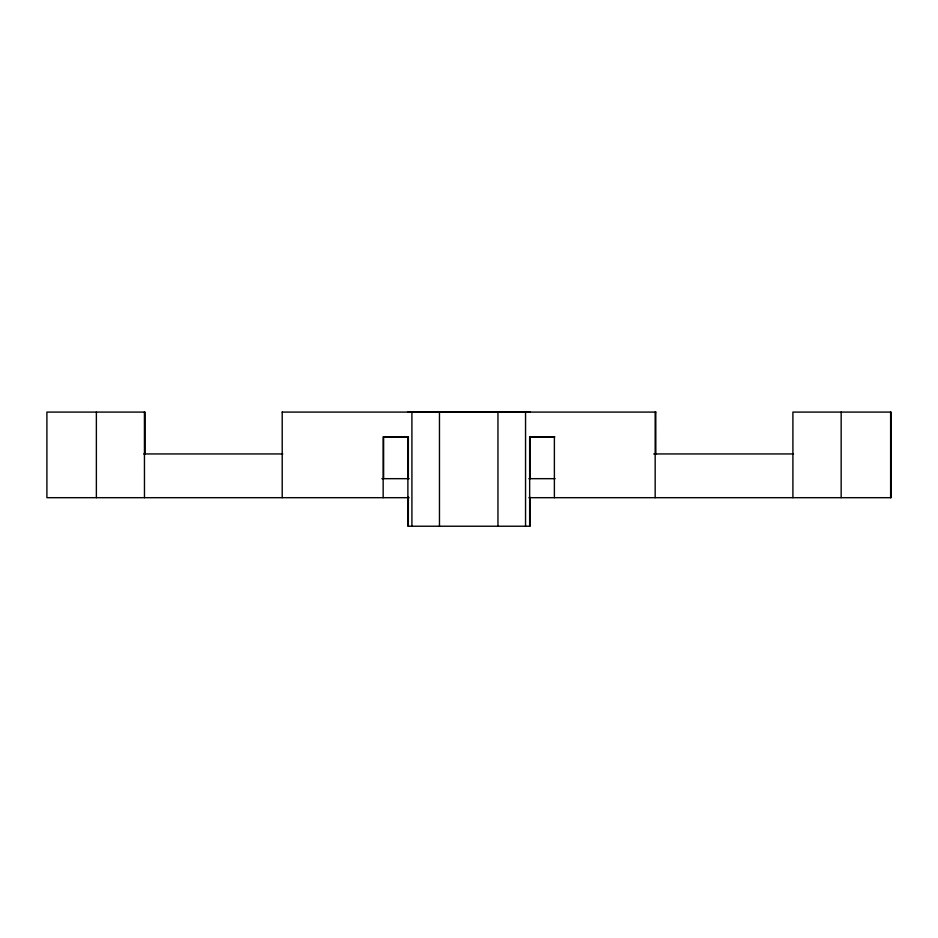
<?xml version="1.0" encoding="UTF-8"?>
<svg xmlns="http://www.w3.org/2000/svg" width="938" height="938" viewBox="0 0 938 938"><rect width="100%" height="100%" fill="white"/><g stroke="black" fill="none" stroke-linecap="round" stroke-linejoin="round"><path stroke-width="1.41" d="M440.039 412.087L443.076 411.77M442.607 411.77L439.465 412.087L439.465 526.23M425.723 412.087L432.23 411.77M416.05 412.087L423.46 411.77M410.422 412.087L418.7 411.77M408.347 412.087L416.918 411.77M506.227 411.77L469.235 411.77M423.917 411.77L407.889 412.087L530.111 412.087L514.083 411.77M468.766 411.77L431.773 411.77M282.174 412.087L655.826 412.087M554.839 436.815L530.111 436.815L530.111 478.673M408.347 436.956L383.619 436.956L383.619 478.896M529.653 436.956L554.381 436.956L554.381 497.691M143.702 453.945L282.83 453.945M653.716 453.945L793.525 453.945M381.918 478.673L409.12 478.673M528.88 478.673L555.108 478.673M409.109 497.691L46.9 497.691L46.9 412.087L145.097 412.087L145.097 454.168M528.891 497.691L891.1 497.691L891.1 412.087L792.903 412.087L792.903 497.691M521.082 411.77L529.653 412.087M519.3 411.77L527.578 412.087M514.54 411.77L521.95 412.087M505.77 411.77L512.277 412.087M495.393 411.77L498.535 412.087M494.924 411.77L497.961 412.087L497.961 526.23M890.631 412.087L890.631 497.691M841.163 412.087L841.163 497.691M655.791 412.087L655.826 454.168M655.17 412.087L655.17 497.691M530.111 497.386L530.111 526.23L407.889 526.23L407.889 436.698L383.161 436.815L383.161 497.691M529.653 436.698L529.653 526.23M525.55 412.087L525.55 526.23M411.911 412.087L411.911 526.23M408.347 436.698L408.347 479.4M408.347 496.964L408.347 526.23M282.209 412.087L282.209 497.691M144.429 412.087L144.475 497.691M96.368 412.087L96.368 497.691"/></g></svg>
